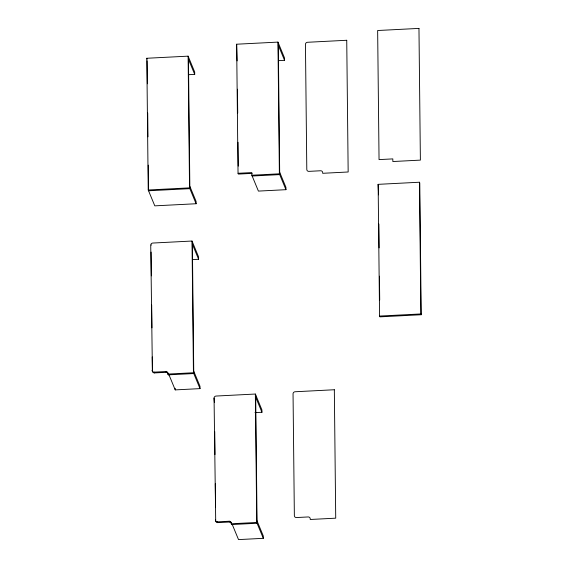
<?xml version="1.0" encoding="UTF-8"?>
<svg xmlns="http://www.w3.org/2000/svg" width="568" height="568" viewBox="0 0 568 568"><rect width="100%" height="100%" fill="white"/><g stroke="black" fill="none" stroke-linecap="round" stroke-linejoin="round"><path stroke-width="0.85" d="M252.135 173.375L238.361 174.085L238.042 173.297L236.643 44.212L277.958 42.103L284.525 57.964L284.554 60.336L278.398 60.648M189.833 186.283L196.081 201.37L196.109 203.742L154.794 205.85L148.227 189.989L146.8 58.263L188.114 56.154L194.682 72.015L194.71 74.387L188.555 74.699M238.042 173.297L251.809 172.594L251.837 175.228L258.412 191.096L285.952 189.684L285.924 187.312L279.676 172.232M251.837 175.228L279.378 173.822L285.952 189.684M252.164 176.016L279.704 174.603L278.284 42.884M148.227 189.989L189.534 187.873L196.109 203.742M148.546 190.77L189.861 188.654L188.434 56.935M378.139 184.344L419.454 182.229L419.773 183.017L421.2 314.736L379.885 316.852L379.566 316.064L378.139 184.344L378.572 194.852M192.509 259.59L198.615 259.278L198.587 256.906L192.019 241.038L152.771 243.047A2.08 1.96 -22.5 0 0 150.726 245.127L152.401 371.046A2.08 1.96 -22.5 0 0 154.489 372.92L166.197 372.317A2.08 1.96 -22.5 0 1 168.284 374.191L168.291 374.845L193.766 373.545L192.339 241.826M379.566 316.064L420.874 313.955L421.2 314.736M152.075 370.265A2.08 1.96 -22.5 0 0 154.162 372.132L165.87 371.536A2.08 1.96 -22.5 0 1 167.958 373.403L168.284 374.191M167.958 373.403L167.965 374.063L193.439 372.764L200.014 388.626L175.221 389.896L168.98 374.809M254.968 412.631L261.947 412.276L261.919 409.904L255.351 394.036L216.103 396.045A2.08 1.96 -22.5 0 0 214.058 398.125L215.698 520.75A2.08 1.96 -22.5 0 0 217.785 522.624L229.493 522.027A2.08 1.96 -22.5 0 1 231.503 523.384M215.379 519.968A2.08 1.96 -22.5 0 0 217.466 521.843L229.167 521.239A2.08 1.96 -22.5 0 1 231.254 523.114L231.588 524.555L257.063 523.249L255.671 394.824M231.254 523.114L231.261 523.774L256.736 522.468L263.311 538.329L238.524 539.6L232.276 524.52M278.306 45.255L284.554 60.336M236.643 44.212L237.14 60.911M188.462 59.306L194.71 74.387M146.8 58.263L147.126 59.051M192.367 244.19L198.615 259.278M255.699 397.195L261.947 412.276M214.058 398.125L214.42 402.442M257.034 520.877L263.282 535.958L263.311 538.329M193.738 371.174L199.986 386.254L200.014 388.626M231.261 523.774L231.588 524.555M229.167 521.239L229.493 522.027M167.965 374.063L168.291 374.845M165.87 371.536L166.197 372.317M217.466 521.843L217.785 522.624M154.162 372.132L154.489 372.92M419.454 182.229L420.874 313.955M378.884 224.026L379.14 247.896M379.445 276.183L379.708 300.053M277.958 42.103L279.378 173.822M255.351 394.036L256.736 522.468M237.445 89.204L237.708 113.075M238.02 142.256L238.276 166.126M214.739 431.581L214.981 454.535M215.3 483.673L215.556 507.508M192.019 241.038L193.439 372.764M188.114 56.154L189.534 187.873M175.207 388.313L175.221 389.896M151.116 252.078L151.372 275.87M151.684 304.952L151.933 327.864M152.252 356.945L152.401 371.046M147.14 60.819L147.389 83.801M147.708 112.975L147.964 136.845M148.269 165.132L148.532 189.002M214.384 398.913A2.08 1.96 -22.5 0 1 214.399 398.651M151.202 245.149A2.08 1.96 -22.5 0 1 151.315 244.907M418.964 28.4L377.649 30.516L379.048 159.601L392.815 158.898L392.843 161.532L420.384 160.119L418.964 28.4M346.736 40.271L307.494 42.28A2.08 1.96 -22.5 0 0 305.449 44.361L306.798 169.491A2.08 1.96 -22.5 0 0 308.885 171.366L320.593 170.762A2.08 1.96 -22.5 0 1 322.681 172.636L322.688 173.297L348.163 171.99L346.736 40.271M334.332 389.747L295.09 391.757A2.08 1.96 -22.5 0 0 293.045 393.837L294.359 515.68A2.08 1.96 -22.5 0 0 296.446 517.547L308.154 516.951A2.08 1.96 -22.5 0 1 310.242 518.818L310.249 519.479L335.724 518.179L334.332 389.747"/></g></svg>
